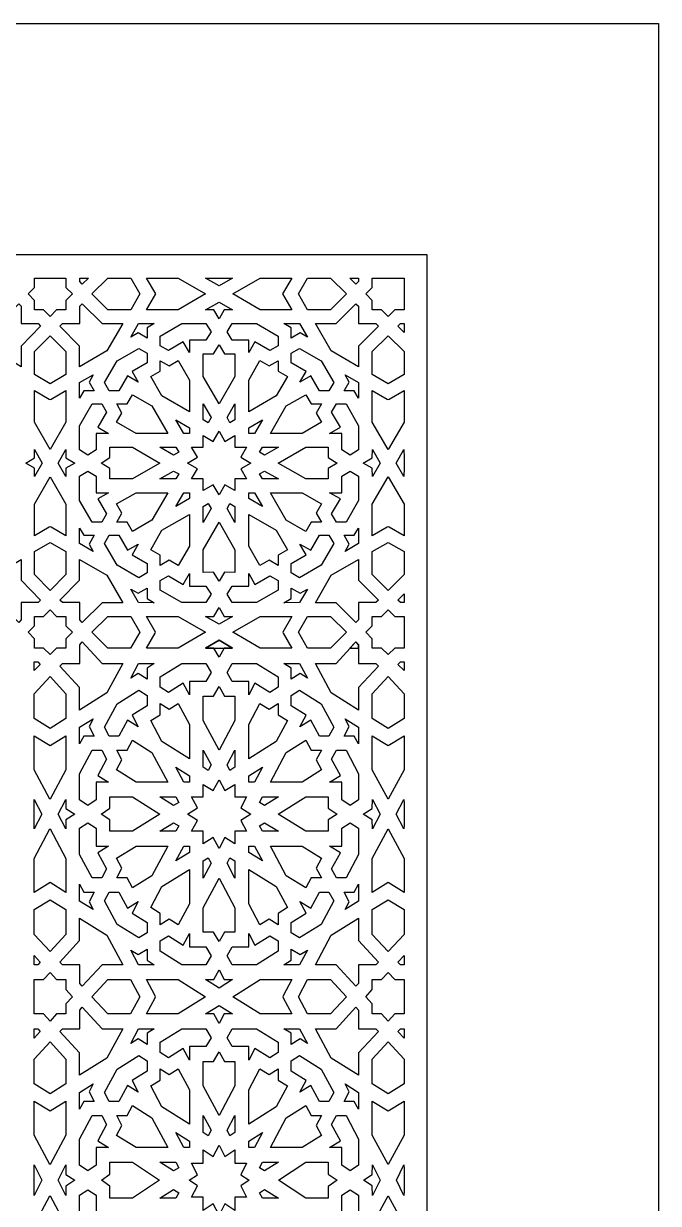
# Model space of a CAD drawing. Extents: x -340 to 340, y -250 to 250.
# Drawn here: x 202.7 to 340, y -5 to 250 of the extents above; entities that cross this region are included whole.
import ezdxf

# ---------------------------------------------------------------- set-up
doc = ezdxf.new("R2010")
doc.units = 0
doc.layers.add('LAYER_1', color=18, linetype='CONTINUOUS')
doc.layers.add('LAYER_10', color=174, linetype='CONTINUOUS')

msp = doc.modelspace()

# ---------------------------------------------------------------- linework, layer by layer
at = {"layer": 'LAYER_1'}
for points in [[(-340, -250), (-340, 100), (-180, 250), (340, 250), (340, -250)], [(211.88, 194.99), (211.88, 192.98), (213.29, 191.56), (211.88, 190.14), (211.88, 188.13), (209.87, 188.13), (208.44, 186.72), (207.06, 188.13), (205.1, 188.13), (205.1, 190.14), (203.72, 191.56), (205.1, 192.98), (205.1, 194.99), (207.06, 194.99), (209.87, 194.99)], [(215.4, 193.67), (214.85, 194.22), (214.85, 194.99), (216.72, 194.99)], [(227.86, 191.56), (225.88, 188.12), (220.91, 188.12), (217.48, 191.56), (220.91, 195), (225.88, 195)], [(242.03, 191.57), (242.03, 191.56), (242.03, 191.56), (236.13, 188.12), (229.3, 188.12), (231.29, 191.56), (229.3, 195), (236.13, 195)], [(247.93, 194.98), (245, 193.3), (242.07, 194.98), (242.82, 194.99), (247.18, 194.99)], [(260.7, 195), (258.71, 191.56), (260.7, 188.12), (253.87, 188.12), (247.97, 191.56), (247.97, 191.56), (247.97, 191.57), (253.87, 195)], [(269.09, 195), (272.52, 191.56), (269.09, 188.12), (264.12, 188.12), (262.14, 191.56), (264.12, 195)], [(275.15, 194.22), (274.6, 193.67), (273.28, 194.99), (275.15, 194.99)], [(284.99, 194.99), (284.99, 192.98), (285, 192.97), (285, 191.56), (285, 190.15), (284.99, 190.14), (284.99, 188.13), (282.98, 188.13), (281.56, 186.72), (280.13, 188.13), (278.12, 188.13), (278.12, 190.14), (276.71, 191.56), (278.12, 192.98), (278.12, 194.99), (280.13, 194.99), (282.98, 194.99)], [(202.21, 188.9), (202.21, 185.15), (205.86, 185.15), (206.4, 184.6), (202.22, 180.31), (202.22, 175.83), (196.47, 179.25), (193.14, 185.17), (197.5, 185.17), (201.67, 189.46)], [(219.69, 185.17), (224.17, 185.17), (220.75, 179.25), (214.83, 175.83), (214.83, 180.31), (210.54, 184.6), (211.1, 185.15), (214.85, 185.15), (214.85, 188.9), (215.4, 189.46)], [(247.93, 188.14), (246.12, 188.12), (245, 186.18), (243.88, 188.12), (242.07, 188.14), (245, 189.82)], [(275.15, 188.9), (275.15, 185.15), (278.9, 185.15), (279.46, 184.6), (275.17, 180.31), (275.17, 175.83), (269.25, 179.25), (265.83, 185.17), (270.31, 185.17), (274.6, 189.46)], [(229.41, 184.24), (229.41, 182.01), (227.47, 183.13), (225.9, 182.24), (227.59, 185.16), (230.97, 185.17)], [(242.15, 185.16), (243.26, 183.36), (242.16, 181.57), (238.6, 181.57), (238.6, 178.89), (237.25, 181.22), (234.02, 179.34), (232.22, 180.38), (232.22, 182.46), (236.92, 185.16)], [(257.78, 182.46), (257.78, 180.38), (255.98, 179.34), (252.75, 181.22), (251.4, 178.89), (251.4, 181.57), (247.84, 181.57), (246.74, 183.36), (247.85, 185.16), (253.08, 185.16)], [(262.41, 185.16), (264.1, 182.24), (262.53, 183.13), (260.59, 182.01), (260.59, 184.24), (259.03, 185.17)], [(285, 185.15), (285, 183.26), (283.66, 184.6), (284.21, 185.15)], [(211.88, 179.09), (211.88, 174.13), (208.44, 172.14), (205.09, 174.13), (205.09, 179.09), (208.44, 182.53)], [(285, 179.09), (285, 174.13), (281.56, 172.14), (278.12, 174.13), (278.12, 179.09), (281.56, 182.53)], [(229.41, 178.75), (229.41, 176.68), (226.17, 174.81), (227.51, 172.49), (225.19, 173.83), (223.32, 170.59), (221.25, 170.59), (220.21, 172.39), (222.92, 177.08), (227.61, 179.79)], [(246.18, 178.6), (248.43, 178.61), (248.43, 173.75), (245, 167.8), (241.57, 173.75), (241.57, 178.61), (243.82, 178.6), (245, 180.53)], [(267.08, 177.08), (269.79, 172.39), (268.75, 170.59), (266.68, 170.59), (264.81, 173.83), (262.49, 172.49), (263.83, 174.81), (260.59, 176.68), (260.59, 178.75), (262.39, 179.79)], [(238.6, 172.96), (238.6, 166.09), (232.65, 169.52), (230.23, 173.72), (232.22, 174.88), (232.22, 177.13), (234.17, 176), (236.17, 177.16)], [(255.83, 176), (257.78, 177.13), (257.78, 174.88), (259.77, 173.72), (257.35, 169.52), (251.4, 166.09), (251.4, 172.96), (253.83, 177.16)], [(216.87, 172.53), (217.99, 170.59), (215.76, 170.59), (214.83, 169.03), (214.84, 172.41), (217.76, 174.1)], [(275.16, 172.41), (275.17, 169.03), (274.24, 170.59), (272.01, 170.59), (273.13, 172.53), (272.24, 174.1)], [(211.89, 163.88), (208.44, 157.95), (205.09, 163.88), (205.09, 170.7), (208.24, 168.83), (208.44, 168.78), (208.65, 168.83), (211.88, 170.7)], [(230.48, 167.35), (233.91, 161.4), (227.04, 161.4), (222.84, 163.83), (224, 165.83), (222.87, 167.78), (225.12, 167.78), (226.28, 169.77)], [(264.88, 167.78), (267.13, 167.78), (266, 165.83), (267.16, 163.83), (262.96, 161.4), (256.09, 161.4), (259.52, 167.35), (263.72, 169.77)], [(285, 163.88), (281.56, 157.95), (278.11, 163.88), (278.12, 170.7), (281.35, 168.83), (281.56, 168.78), (281.77, 168.83), (285, 170.7)], [(219.62, 167.78), (220.66, 165.98), (218.78, 162.74), (221.11, 161.4), (218.43, 161.4), (218.43, 157.84), (216.64, 156.74), (214.84, 157.85), (214.84, 163.08), (217.54, 167.78)], [(243.29, 164.84), (242.66, 163.74), (241.57, 164.37), (241.57, 167.82)], [(248.43, 164.37), (247.34, 163.74), (246.71, 164.84), (248.43, 167.82)], [(275.16, 163.08), (275.16, 157.85), (273.36, 156.74), (271.57, 157.84), (271.57, 161.4), (268.89, 161.4), (271.22, 162.74), (269.34, 165.98), (270.38, 167.78), (272.46, 167.78)], [(238.6, 162.66), (238.6, 161.4), (237.34, 161.4), (235.62, 164.38)], [(252.66, 161.4), (251.4, 161.4), (251.4, 162.66), (254.38, 164.38)], [(246.26, 159.69), (248.43, 160.95), (248.43, 158.43), (250.95, 158.43), (249.69, 156.26), (251.87, 155), (249.69, 153.74), (250.95, 151.57), (248.43, 151.57), (248.43, 149.05), (246.26, 150.31), (245, 148.13), (243.74, 150.31), (241.57, 149.05), (241.57, 151.57), (239.05, 151.57), (240.31, 153.74), (238.13, 155), (240.31, 156.26), (239.05, 158.43), (241.57, 158.43), (241.57, 160.95), (243.74, 159.69), (245, 161.87)], [(226.25, 158.43), (232.2, 155), (226.25, 151.57), (221.39, 151.57), (221.4, 153.82), (219.47, 155), (221.4, 156.18), (221.39, 158.43)], [(235.63, 158.43), (236.26, 157.34), (235.16, 156.71), (232.18, 158.43)], [(254.84, 156.71), (253.74, 157.34), (254.37, 158.43), (257.82, 158.43)], [(268.6, 156.18), (270.53, 155), (268.6, 153.82), (268.61, 151.57), (263.75, 151.57), (257.8, 155), (263.75, 158.43), (268.61, 158.43)], [(206.75, 155), (205.11, 152.08), (205.1, 153.88), (203.21, 155), (205.1, 156.12), (205.11, 157.92)], [(211.88, 156.12), (213.82, 155), (211.88, 153.88), (211.86, 152.08), (210.18, 155), (211.86, 157.92)], [(279.82, 155), (278.14, 152.08), (278.12, 153.88), (276.18, 155), (278.12, 156.12), (278.14, 157.92)], [(284.99, 156.12), (285, 156.12), (285, 155), (285, 153.88), (284.99, 153.88), (284.98, 152.08), (283.29, 155), (284.98, 157.92)], [(218.43, 152.16), (218.43, 148.6), (221.11, 148.6), (218.78, 147.26), (220.66, 144.02), (219.62, 142.22), (217.54, 142.22), (214.84, 146.92), (214.84, 152.15), (216.64, 153.26)], [(236.26, 152.66), (235.63, 151.57), (232.18, 151.57), (235.16, 153.29)], [(257.82, 151.57), (254.37, 151.57), (253.74, 152.66), (254.84, 153.29)], [(275.16, 152.15), (275.16, 146.92), (272.46, 142.22), (270.38, 142.22), (269.34, 144.02), (271.22, 147.26), (268.89, 148.6), (271.57, 148.6), (271.57, 152.16), (273.36, 153.26)], [(211.89, 146.12), (211.88, 139.3), (208.65, 141.17), (208.44, 141.22), (208.24, 141.17), (205.09, 139.3), (205.09, 146.12), (208.44, 152.05)], [(285, 146.12), (285, 139.3), (281.77, 141.17), (281.56, 141.22), (281.35, 141.17), (278.12, 139.3), (278.11, 146.12), (281.56, 152.05)], [(230.48, 142.65), (226.28, 140.23), (225.12, 142.22), (222.87, 142.22), (224, 144.17), (222.84, 146.17), (227.04, 148.6), (233.91, 148.6)], [(238.6, 147.34), (235.62, 145.62), (237.34, 148.6), (238.6, 148.6)], [(252.66, 148.6), (254.38, 145.62), (251.4, 147.34), (251.4, 148.6)], [(262.96, 148.6), (267.16, 146.17), (266, 144.17), (267.13, 142.22), (264.88, 142.22), (263.72, 140.23), (259.52, 142.65), (256.09, 148.6)], [(243.29, 145.16), (241.57, 142.18), (241.57, 145.63), (242.66, 146.26)], [(248.43, 145.63), (248.43, 142.18), (246.71, 145.16), (247.34, 146.26)], [(238.6, 137.04), (236.17, 132.84), (234.17, 134), (232.22, 132.87), (232.22, 135.12), (230.23, 136.28), (232.65, 140.48), (238.6, 143.91)], [(257.35, 140.48), (259.77, 136.28), (257.78, 135.12), (257.78, 132.87), (255.83, 134), (253.83, 132.84), (251.4, 137.04), (251.4, 143.91)], [(215.76, 139.41), (217.99, 139.41), (216.87, 137.47), (217.76, 135.9), (214.84, 137.59), (214.83, 140.97)], [(248.43, 136.25), (248.43, 131.39), (246.18, 131.4), (245, 129.47), (243.82, 131.4), (241.57, 131.39), (241.57, 136.25), (245, 142.2)], [(275.16, 137.59), (272.24, 135.9), (273.13, 137.47), (272.01, 139.41), (274.24, 139.41), (275.17, 140.97)], [(211.88, 135.87), (211.88, 130.91), (208.44, 127.47), (205.09, 130.91), (205.09, 135.87), (208.44, 137.86)], [(225.19, 136.17), (227.51, 137.51), (226.17, 135.19), (229.41, 133.32), (229.41, 131.25), (227.61, 130.21), (222.92, 132.92), (220.21, 137.61), (221.25, 139.41), (223.32, 139.41)], [(268.75, 139.41), (269.79, 137.61), (267.08, 132.92), (262.39, 130.21), (260.59, 131.25), (260.59, 133.32), (263.83, 135.19), (262.49, 137.51), (264.81, 136.17), (266.68, 139.41)], [(285, 135.87), (285, 130.91), (281.56, 127.47), (278.12, 130.91), (278.12, 135.87), (281.56, 137.86)], [(202.22, 129.69), (206.4, 125.4), (205.86, 124.85), (202.21, 124.85), (202.21, 121.1), (201.67, 120.54), (197.5, 124.83), (193.14, 124.83), (196.47, 130.75), (202.22, 134.17)], [(220.75, 130.75), (224.17, 124.83), (219.69, 124.83), (215.4, 120.54), (214.85, 121.1), (214.85, 124.85), (211.1, 124.85), (210.54, 125.4), (214.83, 129.69), (214.83, 134.17)], [(275.17, 129.69), (279.46, 125.4), (278.9, 124.85), (275.15, 124.85), (275.15, 121.1), (274.6, 120.54), (270.31, 124.83), (265.83, 124.83), (269.25, 130.75), (275.17, 134.17)], [(238.6, 128.43), (242.16, 128.43), (243.26, 126.64), (242.15, 124.84), (236.92, 124.84), (232.22, 127.54), (232.22, 129.62), (234.02, 130.66), (237.25, 128.78), (238.6, 131.11)], [(252.75, 128.78), (255.98, 130.66), (257.78, 129.62), (257.78, 127.54), (253.08, 124.84), (247.85, 124.84), (246.74, 126.64), (247.84, 128.43), (251.4, 128.43), (251.4, 131.11)], [(229.41, 125.76), (230.97, 124.83), (227.59, 124.84), (225.9, 127.76), (227.47, 126.87), (229.41, 127.99)], [(262.53, 126.87), (264.1, 127.76), (262.41, 124.84), (259.03, 124.83), (260.59, 125.76), (260.59, 127.99)], [(285, 124.85), (284.21, 124.85), (283.66, 125.4), (285, 126.74)], [(209.87, 121.87), (211.88, 121.87), (211.88, 119.86), (213.29, 118.44), (211.87, 117.02), (211.87, 115.01), (209.86, 115.01), (208.44, 113.6), (207.04, 115.01), (205.1, 115.01), (205.1, 117.02), (203.72, 118.44), (205.1, 119.86), (205.1, 121.87), (207.06, 121.87), (208.44, 123.28)], [(246.12, 121.88), (247.93, 121.86), (245, 120.18), (242.07, 121.86), (243.88, 121.88), (245, 123.82)], [(282.98, 121.87), (284.99, 121.87), (284.99, 119.86), (285, 119.85), (284.99, 118.44), (284.99, 117.02), (284.99, 115.01), (282.98, 115.01), (281.56, 113.6), (280.14, 115.01), (278.13, 115.01), (278.13, 117.02), (276.71, 118.44), (278.12, 119.86), (278.12, 121.87), (280.13, 121.87), (281.56, 123.28)], [(227.86, 118.44), (225.87, 115), (220.91, 115), (217.47, 118.44), (217.48, 118.44), (220.91, 121.88), (225.88, 121.88)], [(242.03, 118.44), (242.03, 118.44), (242.04, 118.44), (236.12, 115), (229.3, 115), (231.17, 118.24), (231.25, 118.44), (229.3, 121.88), (236.13, 121.88)], [(260.7, 121.88), (258.75, 118.44), (258.83, 118.24), (260.7, 115), (253.88, 115), (247.96, 118.44), (247.97, 118.44), (247.97, 118.44), (253.87, 121.88)], [(269.09, 121.88), (272.53, 118.44), (269.09, 115), (264.13, 115), (262.14, 118.44), (264.12, 121.88)], [(219.69, 111.71), (224.17, 111.71), (220.75, 105.32), (214.83, 101.63), (214.83, 106.47), (210.54, 111.1), (211.1, 111.7), (214.85, 111.7), (214.85, 115.75), (215.4, 116.35)], [(243.88, 115.01), (243.88, 115.01), (242.82, 115.01), (242.07, 115.02), (242.08, 115.03)], [(247.92, 115.03), (247.92, 115.03), (245, 116.7), (242.08, 115.03), (242.08, 115.03), (245, 116.71)], [(247.93, 115.02), (247.18, 115.01), (246.12, 115.01), (245, 113.07), (243.88, 115.01), (246.12, 115.01), (246.12, 115.01), (247.92, 115.03)], [(273.36, 115.01), (275.15, 115.01), (275.15, 111.7), (278.9, 111.7), (279.46, 111.1), (275.17, 106.47), (275.17, 101.63), (269.25, 105.32), (265.83, 111.71), (270.31, 111.71), (273.36, 115.01), (273.28, 115.01), (274.45, 116.19)], [(274.74, 116.19), (274.6, 116.33), (274.45, 116.19), (274.6, 116.35)], [(275.15, 115.78), (275.15, 115.01), (275.15, 115.01), (275.15, 115.75), (274.74, 116.19)], [(205.78, 112.04), (206.33, 111.49), (205.01, 110.16), (205.01, 112.04)], [(229.41, 110.71), (229.41, 108.3), (227.47, 109.51), (225.9, 108.55), (227.59, 111.7), (230.97, 111.71)], [(242.15, 111.71), (243.26, 109.76), (242.16, 107.83), (238.6, 107.83), (238.6, 104.93), (237.26, 107.45), (234.02, 105.42), (232.22, 106.54), (232.22, 108.79), (236.92, 111.71)], [(257.78, 108.79), (257.78, 106.54), (255.98, 105.42), (252.74, 107.45), (251.4, 104.93), (251.4, 107.83), (247.84, 107.83), (246.74, 109.76), (247.85, 111.71), (253.08, 111.71)], [(262.41, 111.7), (264.1, 108.55), (262.53, 109.51), (260.59, 108.3), (260.59, 110.71), (259.03, 111.71)], [(284.99, 110.16), (283.67, 111.49), (284.22, 112.04), (284.99, 112.04)], [(211.88, 105.15), (211.88, 99.78), (208.44, 97.64), (205, 99.78), (205, 105.15), (208.44, 108.85)], [(285, 105.15), (285, 99.78), (281.56, 97.64), (278.12, 99.78), (278.12, 105.15), (281.56, 108.85)], [(229.41, 104.79), (229.41, 102.54), (226.17, 100.52), (227.51, 98.02), (225.19, 99.46), (223.32, 95.97), (221.25, 95.97), (220.21, 97.91), (222.92, 102.98), (227.61, 105.91)], [(246.18, 104.62), (248.43, 104.63), (248.43, 99.38), (245, 92.96), (241.57, 99.38), (241.57, 104.63), (243.82, 104.62), (245, 106.7)], [(267.08, 102.98), (269.79, 97.91), (268.75, 95.97), (266.68, 95.97), (264.81, 99.46), (262.49, 98.02), (263.83, 100.52), (260.59, 102.54), (260.59, 104.79), (262.39, 105.91)], [(238.6, 98.53), (238.6, 91.11), (232.65, 94.82), (230.23, 99.35), (232.22, 100.6), (232.22, 103.03), (234.17, 101.82), (236.17, 103.07)], [(255.83, 101.82), (257.78, 103.03), (257.78, 100.6), (259.77, 99.35), (257.35, 94.82), (251.4, 91.11), (251.4, 98.53), (253.83, 103.07)], [(216.87, 98.06), (217.99, 95.97), (215.76, 95.97), (214.83, 94.29), (214.84, 97.94), (217.76, 99.76)], [(275.16, 97.94), (275.17, 94.29), (274.24, 95.97), (272.01, 95.97), (273.13, 98.06), (272.24, 99.76)], [(211.88, 88.72), (208.44, 82.34), (208.44, 82.34), (208.43, 82.34), (205, 88.72), (205, 96.08), (208.44, 93.94), (211.88, 96.08)], [(230.48, 92.47), (233.91, 86.05), (227.04, 86.05), (222.84, 88.67), (224, 90.83), (222.87, 92.93), (225.12, 92.93), (226.28, 95.09)], [(264.88, 92.93), (267.13, 92.93), (266, 90.83), (267.16, 88.67), (262.96, 86.05), (256.09, 86.05), (259.52, 92.47), (263.72, 95.09)], [(285, 88.72), (281.57, 82.34), (281.56, 82.34), (281.56, 82.34), (278.12, 88.72), (278.12, 96.08), (281.56, 93.94), (285, 96.08)], [(219.62, 92.93), (220.66, 90.99), (218.78, 87.5), (221.11, 86.05), (218.43, 86.05), (218.43, 82.2), (216.64, 81.01), (214.84, 82.21), (214.84, 87.86), (217.54, 92.93)], [(243.29, 89.76), (242.66, 88.58), (241.57, 89.26), (241.57, 92.98)], [(248.43, 89.26), (247.34, 88.58), (246.71, 89.76), (248.43, 92.98)], [(275.16, 87.86), (275.16, 82.21), (273.36, 81.01), (271.57, 82.2), (271.57, 86.05), (268.89, 86.05), (271.22, 87.5), (269.34, 90.99), (270.38, 92.93), (272.46, 92.93)], [(238.6, 87.41), (238.6, 86.05), (237.34, 86.05), (235.62, 89.27)], [(252.66, 86.05), (251.4, 86.05), (251.4, 87.41), (254.38, 89.27)], [(246.26, 84.2), (248.43, 85.56), (248.43, 82.84), (250.95, 82.84), (249.69, 80.49), (251.87, 79.13), (249.69, 77.77), (250.95, 75.42), (248.43, 75.42), (248.43, 72.71), (246.26, 74.07), (245, 71.71), (243.74, 74.07), (241.57, 72.71), (241.57, 75.42), (239.05, 75.42), (240.31, 77.77), (238.13, 79.13), (240.31, 80.49), (239.05, 82.84), (241.57, 82.84), (241.57, 85.56), (243.74, 84.2), (245, 86.55)], [(206.7, 79.13), (205.02, 75.97), (205.01, 76.78), (205.01, 81.49), (205.02, 82.3)], [(211.88, 80.34), (213.82, 79.13), (211.88, 77.92), (211.86, 75.97), (210.18, 79.13), (211.86, 82.3)], [(232.2, 79.13), (226.25, 75.42), (221.39, 75.42), (221.4, 77.86), (219.47, 79.13), (221.4, 80.41), (221.39, 82.84), (226.25, 82.84)], [(236.26, 81.66), (235.16, 80.98), (232.18, 82.84), (235.63, 82.84)], [(257.82, 82.84), (254.84, 80.98), (253.74, 81.66), (254.37, 82.84)], [(268.61, 82.84), (268.6, 80.41), (270.53, 79.13), (268.6, 77.86), (268.61, 75.42), (263.75, 75.42), (257.8, 79.13), (263.75, 82.84)], [(279.82, 79.13), (278.14, 75.97), (278.12, 77.92), (276.18, 79.13), (278.12, 80.34), (278.14, 82.3)], [(284.99, 81.49), (284.99, 76.78), (284.98, 75.97), (283.3, 79.13), (284.98, 82.3)], [(218.43, 76.07), (218.43, 72.22), (221.11, 72.22), (218.78, 70.77), (220.66, 67.27), (219.62, 65.33), (217.54, 65.33), (214.84, 70.4), (214.84, 76.06), (216.64, 77.25)], [(236.26, 76.6), (235.63, 75.42), (232.18, 75.42), (235.16, 77.28)], [(257.82, 75.42), (254.37, 75.42), (253.74, 76.6), (254.84, 77.28)], [(275.16, 76.06), (275.16, 70.4), (272.46, 65.33), (270.38, 65.33), (269.34, 67.27), (271.22, 70.77), (268.89, 72.22), (271.57, 72.22), (271.57, 76.07), (273.36, 77.25)], [(211.88, 69.55), (211.88, 62.18), (208.44, 64.32), (205, 62.18), (205, 69.55), (208.43, 75.93), (208.44, 75.93), (208.44, 75.93)], [(285, 69.55), (285, 62.18), (281.56, 64.32), (278.12, 62.18), (278.12, 69.55), (281.56, 75.93), (281.56, 75.93), (281.57, 75.93)], [(233.91, 72.22), (230.48, 65.79), (226.28, 63.18), (225.12, 65.33), (222.87, 65.33), (224, 67.44), (222.84, 69.6), (227.04, 72.22)], [(238.6, 72.22), (238.6, 70.86), (235.62, 69), (237.34, 72.22)], [(254.38, 69), (251.4, 70.86), (251.4, 72.22), (252.66, 72.22)], [(267.16, 69.6), (266, 67.44), (267.13, 65.33), (264.88, 65.33), (263.72, 63.18), (259.52, 65.79), (256.09, 72.22), (262.96, 72.22)], [(243.29, 68.51), (241.57, 65.29), (241.57, 69.01), (242.66, 69.69)], [(248.43, 69.01), (248.43, 65.29), (246.71, 68.51), (247.34, 69.69)], [(238.6, 59.74), (236.17, 55.2), (234.17, 56.45), (232.22, 55.23), (232.22, 57.67), (230.23, 58.91), (232.65, 63.45), (238.6, 67.16)], [(257.35, 63.45), (259.77, 58.91), (257.78, 57.67), (257.78, 55.23), (255.83, 56.45), (253.83, 55.2), (251.4, 59.74), (251.4, 67.16)], [(215.76, 62.29), (217.99, 62.29), (216.87, 60.2), (217.76, 58.5), (214.84, 60.33), (214.83, 63.98)], [(248.43, 58.88), (248.43, 53.64), (246.18, 53.64), (245, 51.57), (243.82, 53.64), (241.57, 53.64), (241.57, 58.88), (245, 65.31)], [(275.16, 60.33), (272.24, 58.5), (273.13, 60.2), (272.01, 62.29), (274.24, 62.29), (275.17, 63.98)], [(225.19, 58.8), (227.51, 60.24), (226.17, 57.74), (229.41, 55.72), (229.41, 53.48), (227.61, 52.36), (222.92, 55.29), (220.21, 60.36), (221.25, 62.29), (223.32, 62.29)], [(268.75, 62.29), (269.79, 60.36), (267.08, 55.29), (262.39, 52.36), (260.59, 53.48), (260.59, 55.72), (263.83, 57.74), (262.49, 60.24), (264.81, 58.8), (266.68, 62.29)], [(211.88, 58.48), (211.88, 53.12), (208.44, 49.41), (205, 53.12), (205, 58.48), (208.44, 60.62)], [(285, 58.48), (285, 53.12), (281.56, 49.41), (278.12, 53.12), (278.12, 58.48), (281.56, 60.62)], [(220.75, 52.94), (224.17, 46.55), (219.69, 46.55), (215.4, 41.92), (214.85, 42.52), (214.85, 46.57), (211.1, 46.57), (210.54, 47.16), (214.83, 51.8), (214.83, 56.63)], [(275.17, 51.8), (279.46, 47.16), (278.9, 46.57), (275.15, 46.57), (275.15, 42.52), (274.6, 41.92), (270.31, 46.55), (265.83, 46.55), (269.25, 52.94), (275.17, 56.63)], [(238.6, 50.43), (242.16, 50.43), (243.26, 48.5), (242.15, 46.56), (236.92, 46.56), (232.22, 49.48), (232.22, 51.72), (234.02, 52.84), (237.26, 50.82), (238.6, 53.33)], [(252.74, 50.82), (255.98, 52.84), (257.78, 51.72), (257.78, 49.48), (253.08, 46.56), (247.85, 46.56), (246.74, 48.5), (247.84, 50.43), (251.4, 50.43), (251.4, 53.33)], [(206.33, 47.16), (205.78, 46.57), (205.01, 46.57), (205.01, 48.59)], [(229.41, 47.55), (230.97, 46.55), (227.59, 46.56), (225.9, 49.72), (227.47, 48.76), (229.41, 49.97)], [(262.53, 48.76), (264.1, 49.72), (262.41, 46.56), (259.03, 46.55), (260.59, 47.55), (260.59, 49.97)], [(284.99, 46.57), (284.22, 46.57), (283.67, 47.16), (284.99, 48.59)], [(209.86, 43.36), (211.87, 43.36), (211.87, 41.19), (213.28, 39.65), (211.87, 38.11), (211.87, 35.94), (209.86, 35.94), (208.44, 34.41), (207.02, 35.94), (205.01, 35.94), (205.01, 38.11), (205.01, 39.65), (205.01, 41.19), (205.01, 43.36), (207.02, 43.36), (208.44, 44.89)], [(227.86, 39.65), (225.87, 35.93), (220.91, 35.93), (217.47, 39.65), (220.91, 43.37), (225.87, 43.37)], [(242.05, 39.65), (236.12, 35.93), (229.3, 35.93), (231.17, 39.42), (231.22, 39.65), (231.17, 39.88), (229.3, 43.37), (236.12, 43.37)], [(246.12, 43.36), (247.92, 43.35), (245, 41.52), (242.08, 43.35), (243.88, 43.36), (245, 45.45)], [(260.7, 43.37), (258.83, 39.88), (258.78, 39.65), (258.83, 39.42), (260.7, 35.93), (253.88, 35.93), (247.95, 39.65), (253.88, 43.37)], [(269.09, 43.37), (272.53, 39.65), (269.09, 35.93), (264.13, 35.93), (262.14, 39.65), (264.13, 43.37)], [(282.98, 43.36), (284.99, 43.36), (284.99, 41.19), (284.99, 39.65), (284.99, 38.11), (284.99, 35.94), (282.98, 35.94), (281.56, 34.41), (280.14, 35.94), (278.13, 35.94), (278.13, 38.11), (276.72, 39.65), (278.13, 41.19), (278.13, 43.36), (280.14, 43.36), (281.56, 44.89)], [(219.69, 32.75), (224.17, 32.75), (220.75, 26.36), (214.83, 22.67), (214.83, 27.5), (210.54, 32.14), (211.1, 32.74), (214.85, 32.74), (214.85, 36.79), (215.4, 37.38)], [(247.92, 35.96), (246.12, 35.94), (245, 33.85), (243.88, 35.94), (242.08, 35.96), (245, 37.78)], [(275.15, 36.79), (275.15, 32.74), (278.9, 32.74), (279.46, 32.14), (275.17, 27.5), (275.17, 22.67), (269.25, 26.36), (265.83, 32.75), (270.31, 32.75), (274.6, 37.38)], [(205.78, 32.74), (206.33, 32.14), (205.01, 30.71), (205.01, 32.74)], [(229.41, 31.75), (229.41, 29.34), (227.47, 30.54), (225.9, 29.58), (227.59, 32.74), (230.97, 32.75)], [(242.15, 32.74), (243.26, 30.8), (242.16, 28.87), (238.6, 28.87), (238.6, 25.97), (237.26, 28.48), (234.02, 26.46), (232.22, 27.58), (232.22, 29.82), (236.92, 32.75)], [(257.78, 29.82), (257.78, 27.58), (255.98, 26.46), (252.74, 28.48), (251.4, 25.97), (251.4, 28.87), (247.84, 28.87), (246.74, 30.8), (247.85, 32.74), (253.08, 32.75)], [(262.41, 32.74), (264.1, 29.58), (262.53, 30.54), (260.59, 29.34), (260.59, 31.75), (259.03, 32.75)], [(284.99, 30.71), (283.67, 32.14), (284.22, 32.74), (284.99, 32.74)], [(211.88, 26.18), (211.88, 20.82), (208.44, 18.68), (205, 20.82), (205, 26.18), (208.44, 29.89)], [(285, 26.18), (285, 20.82), (281.56, 18.68), (278.12, 20.82), (278.12, 26.18), (281.56, 29.89)], [(229.41, 25.82), (229.41, 23.58), (226.17, 21.56), (227.51, 19.06), (225.19, 20.5), (223.32, 17.01), (221.25, 17.01), (220.21, 18.95), (222.92, 24.02), (227.61, 26.94)], [(246.18, 25.66), (248.43, 25.66), (248.43, 20.42), (245, 14), (241.57, 20.42), (241.57, 25.66), (243.82, 25.66), (245, 27.74)], [(267.08, 24.02), (269.79, 18.95), (268.75, 17.01), (266.68, 17.01), (264.81, 20.5), (262.49, 19.06), (263.83, 21.56), (260.59, 23.58), (260.59, 25.82), (262.39, 26.94)], [(238.6, 19.56), (238.6, 12.14), (232.65, 15.85), (230.23, 20.39), (232.22, 21.64), (232.22, 24.07), (234.17, 22.85), (236.17, 24.1)], [(255.83, 22.85), (257.78, 24.07), (257.78, 21.64), (259.77, 20.39), (257.35, 15.85), (251.4, 12.14), (251.4, 19.56), (253.83, 24.1)], [(216.87, 19.1), (217.99, 17.01), (215.76, 17.01), (214.83, 15.33), (214.84, 18.97), (217.76, 20.8)], [(275.16, 18.97), (275.17, 15.33), (274.24, 17.01), (272.01, 17.01), (273.13, 19.1), (272.24, 20.8)], [(211.88, 9.75), (208.44, 3.37), (208.44, 3.37), (208.43, 3.37), (205, 9.75), (205, 17.12), (208.44, 14.98), (211.88, 17.12)], [(230.48, 13.51), (233.91, 7.08), (227.04, 7.08), (222.84, 9.7), (224, 11.86), (222.87, 13.97), (225.12, 13.97), (226.28, 16.13)], [(264.88, 13.97), (267.13, 13.97), (266, 11.86), (267.16, 9.7), (262.96, 7.08), (256.09, 7.08), (259.52, 13.51), (263.72, 16.13)], [(285, 9.75), (281.57, 3.37), (281.56, 3.37), (281.56, 3.37), (278.12, 9.75), (278.12, 17.12), (281.56, 14.98), (285, 17.12)], [(219.62, 13.97), (220.66, 12.03), (218.78, 8.53), (221.11, 7.08), (218.43, 7.08), (218.43, 3.23), (216.64, 2.05), (214.84, 3.24), (214.84, 8.9), (217.54, 13.97)], [(243.29, 10.79), (242.66, 9.61), (241.57, 10.29), (241.57, 14.01)], [(248.43, 10.29), (247.34, 9.61), (246.71, 10.79), (248.43, 14.01)], [(275.16, 8.9), (275.16, 3.24), (273.36, 2.05), (271.57, 3.23), (271.57, 7.08), (268.89, 7.08), (271.22, 8.53), (269.34, 12.03), (270.38, 13.97), (272.46, 13.97)], [(238.6, 8.44), (238.6, 7.08), (237.34, 7.08), (235.62, 10.3)], [(252.66, 7.08), (251.4, 7.08), (251.4, 8.44), (254.38, 10.3)], [(246.26, 5.11), (248.43, 6.54), (248.43, 3.67), (250.95, 3.67), (249.69, 1.19), (251.5, 0), (249.69, -1.19), (250.95, -3.67), (248.43, -3.67), (248.43, -6.54), (246.26, -5.11), (245, -7.59), (243.74, -5.11), (241.57, -6.54), (241.57, -3.67), (239.05, -3.67), (240.31, -1.19), (238.5, 0), (240.31, 1.19), (239.05, 3.67), (241.57, 3.67), (241.57, 6.54), (243.74, 5.11), (245, 7.59)], [(206.68, 0), (205.02, -3.34), (205.01, -2.47), (205.01, 0), (205.01, 2.47), (205.02, 3.33)], [(211.88, 1.27), (213.82, 0), (213.81, 0), (213.82, 0), (211.88, -1.28), (211.86, -3.34), (210.18, 0), (210.18, 0), (210.18, 0), (211.86, 3.33)], [(232.08, 0), (226.25, -3.88), (221.39, -3.88), (221.4, -1.28), (219.59, 0), (221.4, 1.28), (221.39, 3.88), (226.25, 3.88)], [(236.26, 2.7), (235.16, 2.02), (232.18, 3.88), (235.63, 3.88)], [(257.82, 3.88), (254.84, 2.02), (253.74, 2.7), (254.37, 3.88)], [(268.61, 3.88), (268.6, 1.33), (270.51, 0), (268.6, -1.33), (268.61, -3.88), (263.75, -3.88), (257.82, 0), (263.75, 3.88)], [(279.81, 0), (278.14, -3.34), (278.12, -1.25), (276.23, 0), (278.12, 1.25), (278.14, 3.33)], [(284.99, 2.45), (284.99, 0), (284.99, -2.46), (284.98, -3.34), (283.35, 0), (284.98, 3.33)], [(218.43, -3.24), (218.43, -7.09), (221.11, -7.09), (218.78, -8.54), (220.66, -12.03), (219.62, -13.97), (217.54, -13.97), (214.84, -8.9), (214.84, -3.24), (216.64, -2.05)], [(236.26, -2.7), (235.63, -3.88), (232.18, -3.88), (235.16, -2.02)], [(257.82, -3.88), (254.37, -3.88), (253.74, -2.7), (254.84, -2.02)], [(275.16, -3.24), (275.16, -8.9), (272.46, -13.97), (270.38, -13.97), (269.34, -12.03), (271.22, -8.54), (268.89, -7.09), (271.57, -7.09), (271.57, -3.24), (273.36, -2.05)], [(211.88, -9.75), (211.88, -17.12), (208.44, -14.98), (205, -17.12), (205, -9.75), (208.43, -3.37), (208.44, -3.38), (208.44, -3.37)], [(285, -9.75), (285, -17.12), (281.56, -14.98), (278.12, -17.12), (278.12, -9.75), (281.56, -3.37), (281.56, -3.38), (281.57, -3.37)]]:
    msp.add_lwpolyline(points, close=True, dxfattribs=at)
at = {"layer": 'LAYER_10'}
msp.add_lwpolyline([(-290, -200), (290, -200), (290, 200), (-160.23, 200), (-290, 78.34)], close=True, dxfattribs=at)

doc.saveas('drawing.dxf')
